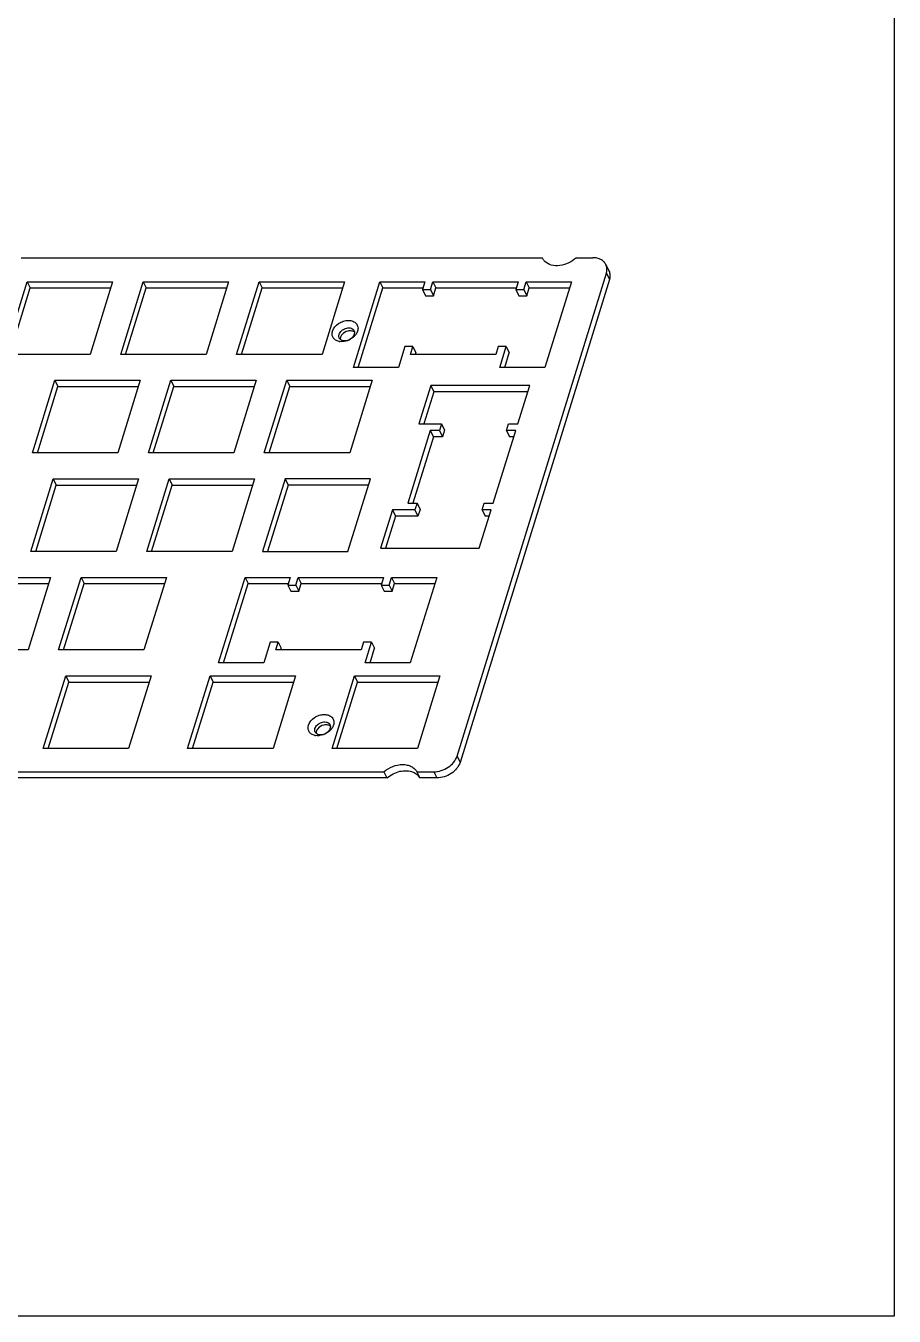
# Model space of a CAD drawing. Header units: millimetres. Extents: x 1341 to 3576, y -414 to 1667.
# Drawn here: x 2791.4 to 2922.5, y 995.4 to 1190.4 of the extents above; entities that cross this region are included whole.
import ezdxf

# ---------------------------------------------------------------- set-up
doc = ezdxf.new("R2010")
doc.units = ezdxf.units.MM

msp = doc.modelspace()

# ---------------------------------------------------------------- linework, layer by layer
at = {"color": 7, "linetype": 'Continuous'}
for p, q in [((2790.68, 1155.345), (2869.343, 1155.345)), ((2869.343, 1155.345), (2869.383, 1155.263)), ((2869.381, 1155.262), (2869.343, 1155.345)), ((2874.497, 1155.345), (2876.986, 1155.345)), ((2878.953, 1154.317), (2879.41, 1153.384)), ((2856.474, 1080.028), (2879.022, 1152.995)), ((2879.022, 1152.995), (2879.48, 1152.063)), ((2788.194, 1140.736), (2791.583, 1151.703)), ((2788.94, 1140.736), (2792.04, 1150.77)), ((2791.583, 1151.703), (2804.478, 1151.703)), ((2791.583, 1151.703), (2792.04, 1150.77)), ((2792.04, 1150.77), (2804.19, 1150.77)), ((2804.478, 1151.703), (2801.089, 1140.736)), ((2805.694, 1140.736), (2809.083, 1151.703)), ((2806.44, 1140.736), (2809.541, 1150.77)), ((2809.083, 1151.703), (2821.978, 1151.703)), ((2809.083, 1151.703), (2809.541, 1150.77)), ((2809.541, 1150.77), (2821.69, 1150.77)), ((2821.978, 1151.703), (2818.589, 1140.736)), ((2823.194, 1140.736), (2826.583, 1151.703)), ((2823.94, 1140.736), (2827.041, 1150.77)), ((2826.583, 1151.703), (2839.478, 1151.703)), ((2826.583, 1151.703), (2827.041, 1150.77)), ((2827.041, 1150.77), (2839.19, 1150.77)), ((2839.478, 1151.703), (2836.089, 1140.736)), ((2840.826, 1138.778), (2844.82, 1151.703)), ((2841.572, 1138.778), (2845.278, 1150.77)), ((2844.82, 1151.703), (2851.636, 1151.703)), ((2844.82, 1151.703), (2845.278, 1150.77)), ((2845.278, 1150.77), (2851.348, 1150.77)), ((2851.636, 1151.703), (2851.273, 1150.528)), ((2851.273, 1150.528), (2852.47, 1150.528)), ((2851.273, 1150.528), (2851.73, 1149.595)), ((2852.47, 1150.528), (2852.833, 1151.703)), ((2852.47, 1150.528), (2852.928, 1149.595)), ((2852.833, 1151.703), (2865.728, 1151.703)), ((2852.833, 1151.703), (2853.291, 1150.77)), ((2852.928, 1149.595), (2853.291, 1150.77)), ((2853.291, 1150.77), (2865.44, 1150.77)), ((2879.48, 1152.063), (2856.932, 1079.096)), ((2865.728, 1151.703), (2865.365, 1150.528)), ((2865.365, 1150.528), (2866.563, 1150.528)), ((2865.365, 1150.528), (2865.823, 1149.595)), ((2866.563, 1150.528), (2866.926, 1151.703)), ((2866.563, 1150.528), (2867.02, 1149.595)), ((2866.926, 1151.703), (2873.741, 1151.703)), ((2866.926, 1151.703), (2867.383, 1150.77)), ((2867.02, 1149.595), (2867.383, 1150.77)), ((2867.383, 1150.77), (2873.453, 1150.77)), ((2873.741, 1151.703), (2869.747, 1138.778)), ((2851.73, 1149.595), (2852.928, 1149.595)), ((2865.823, 1149.595), (2867.02, 1149.595)), ((2801.089, 1140.736), (2788.194, 1140.736)), ((2818.589, 1140.736), (2805.694, 1140.736)), ((2836.089, 1140.736), (2823.194, 1140.736)), ((2848.61, 1141.911), (2847.642, 1138.778)), ((2849.808, 1141.911), (2848.61, 1141.911)), ((2849.444, 1140.736), (2849.808, 1141.911)), ((2862.339, 1140.736), (2849.444, 1140.736)), ((2849.808, 1141.911), (2850.265, 1140.979)), ((2850.19, 1140.736), (2850.265, 1140.979)), ((2862.702, 1141.911), (2862.339, 1140.736)), ((2863.9, 1141.911), (2862.702, 1141.911)), ((2862.932, 1138.778), (2863.9, 1141.911)), ((2863.677, 1138.778), (2864.357, 1140.979)), ((2863.9, 1141.911), (2864.357, 1140.979)), ((2847.642, 1138.778), (2840.826, 1138.778)), ((2869.747, 1138.778), (2862.932, 1138.778)), ((2792.372, 1125.853), (2795.761, 1136.819)), ((2795.761, 1136.819), (2808.656, 1136.819)), ((2795.761, 1136.819), (2796.219, 1135.887)), ((2808.656, 1136.819), (2805.267, 1125.853)), ((2809.873, 1125.853), (2813.261, 1136.819)), ((2813.261, 1136.819), (2826.156, 1136.819)), ((2813.261, 1136.819), (2813.719, 1135.887)), ((2826.156, 1136.819), (2822.767, 1125.853)), ((2827.373, 1125.853), (2830.762, 1136.819)), ((2830.762, 1136.819), (2843.656, 1136.819)), ((2830.762, 1136.819), (2831.219, 1135.887)), ((2843.656, 1136.819), (2840.268, 1125.853)), ((2793.118, 1125.853), (2796.219, 1135.887)), ((2796.219, 1135.887), (2808.368, 1135.887)), ((2810.618, 1125.853), (2813.719, 1135.887)), ((2813.719, 1135.887), (2825.868, 1135.887)), ((2828.118, 1125.853), (2831.219, 1135.887)), ((2831.219, 1135.887), (2843.368, 1135.887)), ((2852.524, 1136.036), (2850.732, 1130.24)), ((2852.981, 1135.104), (2851.478, 1130.24)), ((2867.445, 1136.036), (2852.524, 1136.036)), ((2852.524, 1136.036), (2852.981, 1135.104)), ((2867.157, 1135.104), (2852.981, 1135.104)), ((2865.654, 1130.24), (2867.445, 1136.036)), ((2852.444, 1129.221), (2849.055, 1118.255)), ((2850.732, 1130.24), (2854.14, 1130.24)), ((2853.826, 1129.221), (2852.444, 1129.221)), ((2852.444, 1129.221), (2852.902, 1128.289)), ((2854.14, 1130.24), (2853.826, 1129.221)), ((2853.826, 1129.221), (2854.283, 1128.289)), ((2854.14, 1130.24), (2854.598, 1129.307)), ((2854.598, 1129.307), (2854.283, 1128.289)), ((2861.95, 1118.255), (2865.339, 1129.221)), ((2863.957, 1129.221), (2864.272, 1130.24)), ((2865.339, 1129.221), (2863.957, 1129.221)), ((2863.957, 1129.221), (2864.415, 1128.289)), ((2864.272, 1130.24), (2865.654, 1130.24)), ((2852.902, 1128.289), (2849.801, 1118.255)), ((2854.283, 1128.289), (2852.902, 1128.289)), ((2865.051, 1128.289), (2864.415, 1128.289)), ((2805.267, 1125.853), (2792.372, 1125.853)), ((2822.767, 1125.853), (2809.873, 1125.853)), ((2840.268, 1125.853), (2827.373, 1125.853)), ((2792.116, 1110.97), (2795.505, 1121.936)), ((2792.862, 1110.97), (2795.962, 1121.004)), ((2795.505, 1121.936), (2808.4, 1121.936)), ((2795.505, 1121.936), (2795.962, 1121.004)), ((2795.962, 1121.004), (2808.112, 1121.004)), ((2808.4, 1121.936), (2805.011, 1110.97)), ((2809.616, 1110.97), (2813.005, 1121.936)), ((2810.362, 1110.97), (2813.463, 1121.004)), ((2813.005, 1121.936), (2825.9, 1121.936)), ((2813.005, 1121.936), (2813.463, 1121.004)), ((2813.463, 1121.004), (2825.612, 1121.004)), ((2825.9, 1121.936), (2822.511, 1110.97)), ((2830.505, 1121.936), (2827.116, 1110.97)), ((2830.963, 1121.004), (2827.862, 1110.97)), ((2843.4, 1121.936), (2830.505, 1121.936)), ((2830.505, 1121.936), (2830.963, 1121.004)), ((2843.112, 1121.004), (2830.963, 1121.004)), ((2840.011, 1110.97), (2843.4, 1121.936)), ((2846.714, 1117.236), (2844.923, 1111.44)), ((2850.122, 1117.236), (2846.714, 1117.236)), ((2846.714, 1117.236), (2847.172, 1116.304)), ((2849.055, 1118.255), (2850.437, 1118.255)), ((2850.437, 1118.255), (2850.122, 1117.236)), ((2850.122, 1117.236), (2850.58, 1116.304)), ((2850.437, 1118.255), (2850.894, 1117.322)), ((2850.894, 1117.322), (2850.58, 1116.304)), ((2859.844, 1111.44), (2861.635, 1117.236)), ((2860.254, 1117.236), (2860.568, 1118.255)), ((2861.635, 1117.236), (2860.254, 1117.236)), ((2860.254, 1117.236), (2860.711, 1116.304)), ((2860.568, 1118.255), (2861.95, 1118.255)), ((2847.172, 1116.304), (2845.668, 1111.44)), ((2850.58, 1116.304), (2847.172, 1116.304)), ((2861.347, 1116.304), (2860.711, 1116.304)), ((2844.923, 1111.44), (2859.844, 1111.44)), ((2805.011, 1110.97), (2792.116, 1110.97)), ((2822.511, 1110.97), (2809.616, 1110.97)), ((2827.116, 1110.97), (2840.011, 1110.97)), ((2782.202, 1107.053), (2795.096, 1107.053)), ((2782.659, 1106.121), (2794.808, 1106.121)), ((2795.096, 1107.053), (2791.707, 1096.086)), ((2796.313, 1096.086), (2799.702, 1107.053)), ((2797.058, 1096.086), (2800.159, 1106.121)), ((2799.702, 1107.053), (2812.597, 1107.053)), ((2799.702, 1107.053), (2800.159, 1106.121)), ((2800.159, 1106.121), (2812.308, 1106.121)), ((2812.597, 1107.053), (2809.208, 1096.086)), ((2820.486, 1094.128), (2824.481, 1107.053)), ((2821.232, 1094.128), (2824.938, 1106.121)), ((2824.481, 1107.053), (2831.296, 1107.053)), ((2824.481, 1107.053), (2824.938, 1106.121)), ((2824.938, 1106.121), (2831.008, 1106.121)), ((2831.296, 1107.053), (2830.933, 1105.878)), ((2830.933, 1105.878), (2832.131, 1105.878)), ((2830.933, 1105.878), (2831.391, 1104.946)), ((2832.131, 1105.878), (2832.494, 1107.053)), ((2832.131, 1105.878), (2832.588, 1104.946)), ((2832.494, 1107.053), (2845.389, 1107.053)), ((2832.494, 1107.053), (2832.951, 1106.121)), ((2832.588, 1104.946), (2832.951, 1106.121)), ((2832.951, 1106.121), (2845.1, 1106.121)), ((2845.389, 1107.053), (2845.026, 1105.878)), ((2845.026, 1105.878), (2846.223, 1105.878)), ((2845.026, 1105.878), (2845.483, 1104.946)), ((2846.223, 1105.878), (2846.586, 1107.053)), ((2846.223, 1105.878), (2846.68, 1104.946)), ((2846.586, 1107.053), (2853.402, 1107.053)), ((2846.586, 1107.053), (2847.044, 1106.121)), ((2846.68, 1104.946), (2847.044, 1106.121)), ((2847.044, 1106.121), (2853.114, 1106.121)), ((2853.402, 1107.053), (2849.408, 1094.128)), ((2831.391, 1104.946), (2832.588, 1104.946)), ((2845.483, 1104.946), (2846.68, 1104.946)), ((2791.707, 1096.086), (2778.813, 1096.086)), ((2809.208, 1096.086), (2796.313, 1096.086)), ((2828.271, 1097.261), (2827.302, 1094.128)), ((2829.468, 1097.261), (2828.271, 1097.261)), ((2829.105, 1096.086), (2829.468, 1097.261)), ((2842, 1096.086), (2829.105, 1096.086)), ((2829.468, 1097.261), (2829.925, 1096.329)), ((2829.851, 1096.086), (2829.925, 1096.329)), ((2842.363, 1097.261), (2842, 1096.086)), ((2843.56, 1097.261), (2842.363, 1097.261)), ((2842.592, 1094.128), (2843.56, 1097.261)), ((2843.338, 1094.128), (2844.018, 1096.329)), ((2843.56, 1097.261), (2844.018, 1096.329)), ((2827.302, 1094.128), (2820.486, 1094.128)), ((2849.408, 1094.128), (2842.592, 1094.128)), ((2794.002, 1081.203), (2797.391, 1092.17)), ((2797.391, 1092.17), (2810.286, 1092.17)), ((2797.391, 1092.17), (2797.849, 1091.237)), ((2810.286, 1092.17), (2806.897, 1081.203)), ((2815.804, 1081.203), (2819.193, 1092.17)), ((2819.193, 1092.17), (2832.088, 1092.17)), ((2819.193, 1092.17), (2819.65, 1091.237)), ((2832.088, 1092.17), (2828.699, 1081.203)), ((2837.605, 1081.203), (2840.994, 1092.17)), ((2840.994, 1092.17), (2853.889, 1092.17)), ((2840.994, 1092.17), (2841.452, 1091.237)), ((2853.889, 1092.17), (2850.5, 1081.203)), ((2794.748, 1081.203), (2797.849, 1091.237)), ((2797.849, 1091.237), (2809.998, 1091.237)), ((2816.55, 1081.203), (2819.65, 1091.237)), ((2819.65, 1091.237), (2831.799, 1091.237)), ((2838.351, 1081.203), (2841.452, 1091.237)), ((2841.452, 1091.237), (2853.601, 1091.237)), ((2806.897, 1081.203), (2794.002, 1081.203)), ((2828.699, 1081.203), (2815.804, 1081.203)), ((2850.5, 1081.203), (2837.605, 1081.203)), ((2856.474, 1080.028), (2856.932, 1079.096)), ((2766.587, 1077.678), (2845.434, 1077.678)), ((2845.891, 1076.746), (2767.045, 1076.746)), ((2845.434, 1077.678), (2845.891, 1076.746)), ((2850.404, 1077.678), (2852.985, 1077.678)), ((2850.404, 1077.678), (2850.862, 1076.746)), ((2853.442, 1076.746), (2850.862, 1076.746)), ((2852.985, 1077.678), (2853.442, 1076.746))]:
    msp.add_line(p, q, dxfattribs=at)
msp.add_lwpolyline([(2195.902, 1387.491), (2922.48, 1387.491), (2922.48, 995.427), (2195.902, 995.427)], close=True)
for centre, radius, start, end in [((2840.344, 1144.022), 0.663, 26.21538, 40.95668), ((2839.043, 1144.505), 1.848, 258.03751, 261.07409), ((2839.29, 1143.506), 0.663, 206.21537, 220.95666), ((2840.099, 1142.894), 1.299, 141.46403, 148.15575), ((2840.119, 1144.027), 0.889, 342.76342, 351.40694), ((2839.404, 1145.018), 2.202, 320.87226, 323.62455), ((2836.457, 1083.361), 1.299, 141.46403, 148.15575), ((2836.703, 1084.489), 0.663, 26.21538, 40.95668), ((2836.478, 1084.494), 0.889, 342.76342, 351.40694), ((2835.763, 1085.485), 2.202, 320.87226, 323.62455), ((2835.401, 1084.972), 1.848, 258.03751, 261.07409), ((2835.648, 1083.973), 0.663, 206.21537, 220.95666)]:
    msp.add_arc(centre, radius, start, end, dxfattribs=at)
for points, knots in [([(2869.734, 1154.777), (2869.697, 1154.813), (2869.56, 1154.959), (2869.447, 1155.128), (2869.381, 1155.262)], [0, 0, 0, 0, 0.2536654, 1, 1, 1, 1]), ([(2874.497, 1155.345), (2874.158, 1155.021), (2873.367, 1154.486), (2872.041, 1154.09), (2870.748, 1154.135), (2870, 1154.517), (2869.734, 1154.777)], [0, 0, 0, 0, 0.2702227, 0.5393373, 0.7856019, 1, 1, 1, 1]), ([(2878.953, 1154.317), (2878.875, 1154.475), (2878.657, 1154.774), (2878.193, 1155.103), (2877.619, 1155.304), (2877.201, 1155.345), (2876.986, 1155.345)], [0, 0, 0, 0, 0.226861, 0.4649939, 0.7221619, 1, 1, 1, 1]), ([(2879.109, 1153.431), (2879.116, 1153.509), (2879.124, 1153.811), (2879.051, 1154.116), (2878.953, 1154.317)], [0, 0, 0, 0, 0.2591286, 1, 1, 1, 1]), ([(2879.022, 1152.995), (2879.034, 1153.031), (2879.074, 1153.174), (2879.099, 1153.321), (2879.109, 1153.431)], [0, 0, 0, 0, 0.2552889, 1, 1, 1, 1]), ([(2879.41, 1153.384), (2879.506, 1153.19), (2879.617, 1152.74), (2879.549, 1152.285), (2879.48, 1152.063)], [0, 0, 0, 0, 0.4826439, 1, 1, 1, 1]), ([(2837.685, 1144.261), (2837.828, 1144.723), (2838.376, 1145.339), (2839.287, 1145.776), (2840.043, 1145.907), (2840.743, 1145.8), (2841.293, 1145.444), (2841.566, 1144.872), (2841.522, 1144.457), (2841.461, 1144.261)], [0, 0, 0, 0, 0.2627484, 0.4075587, 0.546976, 0.6729108, 0.7839537, 0.8884201, 1, 1, 1, 1]), ([(2838.666, 1143.764), (2838.73, 1143.972), (2839.014, 1144.364), (2839.531, 1144.655), (2839.997, 1144.751), (2840.419, 1144.74), (2840.72, 1144.601), (2840.845, 1144.456)], [0, 0, 0, 0, 0.2475224, 0.5217801, 0.6566827, 0.7829302, 1, 1, 1, 1]), ([(2838.66, 1142.697), (2838.479, 1142.736), (2838.138, 1142.864), (2837.753, 1143.238), (2837.586, 1143.741), (2837.633, 1144.092), (2837.685, 1144.261)], [0, 0, 0, 0, 0.2664406, 0.5086543, 0.7457426, 1, 1, 1, 1]), ([(2838.638, 1143.389), (2838.632, 1143.419), (2838.619, 1143.545), (2838.638, 1143.673), (2838.666, 1143.764)], [0, 0, 0, 0, 0.2414713, 1, 1, 1, 1]), ([(2839.412, 1142.68), (2839.356, 1142.672), (2839.138, 1142.648), (2838.917, 1142.654), (2838.756, 1142.68)], [0, 0, 0, 0, 0.2586129, 1, 1, 1, 1]), ([(2839.515, 1142.785), (2839.373, 1142.785), (2839.104, 1142.825), (2838.871, 1142.977), (2838.789, 1143.071)], [0, 0, 0, 0, 0.5314246, 1, 1, 1, 1]), ([(2838.879, 1143.329), (2838.871, 1143.303), (2838.845, 1143.203), (2838.837, 1143.098), (2838.843, 1143.021)], [0, 0, 0, 0, 0.2588537, 1, 1, 1, 1]), ([(2838.995, 1143.58), (2838.983, 1143.559), (2838.937, 1143.479), (2838.9, 1143.394), (2838.879, 1143.329)], [0, 0, 0, 0, 0.2587573, 1, 1, 1, 1]), ([(2840.333, 1144.308), (2840.217, 1144.308), (2839.747, 1144.248), (2839.304, 1143.981), (2839.083, 1143.703)], [0, 0, 0, 0, 0.2474303, 1, 1, 1, 1]), ([(2840.701, 1143.229), (2840.607, 1143.157), (2840.217, 1142.895), (2839.76, 1142.73), (2839.412, 1142.68)], [0, 0, 0, 0, 0.2514743, 1, 1, 1, 1]), ([(2840.765, 1143.389), (2840.692, 1143.298), (2840.354, 1142.967), (2839.869, 1142.785), (2839.515, 1142.785)], [0, 0, 0, 0, 0.2483024, 1, 1, 1, 1]), ([(2840.751, 1144.233), (2840.719, 1144.246), (2840.585, 1144.291), (2840.441, 1144.308), (2840.333, 1144.308)], [0, 0, 0, 0, 0.2388888, 1, 1, 1, 1]), ([(2841.113, 1143.628), (2841.083, 1143.592), (2840.958, 1143.447), (2840.815, 1143.317), (2840.701, 1143.229)], [0, 0, 0, 0, 0.2447252, 1, 1, 1, 1]), ([(2841.004, 1144.077), (2840.986, 1144.094), (2840.91, 1144.157), (2840.821, 1144.206), (2840.751, 1144.233)], [0, 0, 0, 0, 0.2423073, 1, 1, 1, 1]), ([(2840.968, 1143.764), (2840.958, 1143.731), (2840.909, 1143.598), (2840.833, 1143.474), (2840.765, 1143.389)], [0, 0, 0, 0, 0.2380775, 1, 1, 1, 1]), ([(2840.939, 1144.314), (2840.955, 1144.283), (2841.007, 1144.15), (2841.014, 1144.001), (2840.998, 1143.894)], [0, 0, 0, 0, 0.2441232, 1, 1, 1, 1]), ([(2841.461, 1144.261), (2841.447, 1144.214), (2841.376, 1144.02), (2841.271, 1143.839), (2841.178, 1143.712)], [0, 0, 0, 0, 0.2393202, 1, 1, 1, 1]), ([(2834.043, 1084.728), (2834.186, 1085.19), (2834.734, 1085.806), (2835.645, 1086.243), (2836.402, 1086.374), (2837.101, 1086.267), (2837.651, 1085.911), (2837.924, 1085.339), (2837.88, 1084.925), (2837.82, 1084.728)], [0, 0, 0, 0, 0.2627484, 0.4075587, 0.546976, 0.6729108, 0.7839537, 0.8884201, 1, 1, 1, 1]), ([(2835.019, 1083.165), (2834.837, 1083.203), (2834.497, 1083.331), (2834.111, 1083.705), (2833.945, 1084.209), (2833.991, 1084.559), (2834.043, 1084.728)], [0, 0, 0, 0, 0.2664406, 0.5086543, 0.7457426, 1, 1, 1, 1]), ([(2834.996, 1083.856), (2834.991, 1083.886), (2834.977, 1084.012), (2834.996, 1084.14), (2835.024, 1084.231)], [0, 0, 0, 0, 0.2414713, 1, 1, 1, 1]), ([(2835.024, 1084.231), (2835.089, 1084.439), (2835.372, 1084.831), (2835.89, 1085.123), (2836.355, 1085.218), (2836.777, 1085.207), (2837.078, 1085.068), (2837.204, 1084.923)], [0, 0, 0, 0, 0.2475224, 0.5217801, 0.6566827, 0.7829302, 1, 1, 1, 1]), ([(2835.354, 1084.047), (2835.341, 1084.026), (2835.295, 1083.947), (2835.258, 1083.861), (2835.238, 1083.796)], [0, 0, 0, 0, 0.2587573, 1, 1, 1, 1]), ([(2836.692, 1084.775), (2836.575, 1084.775), (2836.106, 1084.715), (2835.662, 1084.448), (2835.441, 1084.171)], [0, 0, 0, 0, 0.2474303, 1, 1, 1, 1]), ([(2837.109, 1084.7), (2837.078, 1084.713), (2836.943, 1084.758), (2836.8, 1084.775), (2836.692, 1084.775)], [0, 0, 0, 0, 0.2388888, 1, 1, 1, 1]), ([(2837.471, 1084.096), (2837.442, 1084.059), (2837.316, 1083.914), (2837.174, 1083.784), (2837.059, 1083.696)], [0, 0, 0, 0, 0.2447252, 1, 1, 1, 1]), ([(2837.362, 1084.544), (2837.345, 1084.561), (2837.268, 1084.624), (2837.179, 1084.673), (2837.109, 1084.7)], [0, 0, 0, 0, 0.2423073, 1, 1, 1, 1]), ([(2837.327, 1084.231), (2837.317, 1084.199), (2837.267, 1084.065), (2837.191, 1083.941), (2837.123, 1083.856)], [0, 0, 0, 0, 0.2380775, 1, 1, 1, 1]), ([(2837.298, 1084.782), (2837.313, 1084.75), (2837.366, 1084.617), (2837.373, 1084.468), (2837.357, 1084.362)], [0, 0, 0, 0, 0.2441232, 1, 1, 1, 1]), ([(2837.82, 1084.728), (2837.805, 1084.681), (2837.735, 1084.487), (2837.629, 1084.306), (2837.536, 1084.179)], [0, 0, 0, 0, 0.2393202, 1, 1, 1, 1]), ([(2835.771, 1083.147), (2835.715, 1083.139), (2835.497, 1083.115), (2835.275, 1083.122), (2835.115, 1083.147)], [0, 0, 0, 0, 0.2586129, 1, 1, 1, 1]), ([(2835.873, 1083.252), (2835.732, 1083.252), (2835.462, 1083.292), (2835.229, 1083.444), (2835.147, 1083.539)], [0, 0, 0, 0, 0.5314246, 1, 1, 1, 1]), ([(2835.238, 1083.796), (2835.23, 1083.77), (2835.204, 1083.67), (2835.195, 1083.565), (2835.201, 1083.489)], [0, 0, 0, 0, 0.2588537, 1, 1, 1, 1]), ([(2837.059, 1083.696), (2836.965, 1083.624), (2836.575, 1083.362), (2836.119, 1083.197), (2835.771, 1083.147)], [0, 0, 0, 0, 0.2514743, 1, 1, 1, 1]), ([(2837.123, 1083.856), (2837.051, 1083.765), (2836.712, 1083.434), (2836.227, 1083.252), (2835.873, 1083.252)], [0, 0, 0, 0, 0.2483024, 1, 1, 1, 1]), ([(2845.434, 1077.678), (2845.824, 1078.022), (2846.723, 1078.561), (2847.985, 1078.824), (2848.944, 1078.731), (2849.567, 1078.518), (2850.074, 1078.167), (2850.316, 1077.848), (2850.404, 1077.678)], [0, 0, 0, 0, 0.2782212, 0.549047, 0.6742462, 0.7901702, 0.8977203, 1, 1, 1, 1]), ([(2852.985, 1077.678), (2853.36, 1077.678), (2854.131, 1077.812), (2855.462, 1078.451), (2856.265, 1079.352), (2856.474, 1080.028)], [0, 0, 0, 0, 0.2549246, 0.5196302, 1, 1, 1, 1]), ([(2856.932, 1079.096), (2856.723, 1078.419), (2855.92, 1077.518), (2854.589, 1076.88), (2853.818, 1076.746), (2853.442, 1076.746)], [0, 0, 0, 0, 0.4803698, 0.7450754, 1, 1, 1, 1]), ([(2845.891, 1076.746), (2846.17, 1076.991), (2846.797, 1077.409), (2848.122, 1077.895), (2849.245, 1077.885), (2849.86, 1077.628)], [0, 0, 0, 0, 0.2631889, 0.5270984, 1, 1, 1, 1]), ([(2849.86, 1077.628), (2850.075, 1077.539), (2850.471, 1077.303), (2850.761, 1076.94), (2850.862, 1076.746)], [0, 0, 0, 0, 0.5156599, 1, 1, 1, 1])]:
    msp.add_open_spline(points, degree=3, knots=knots, dxfattribs=at)
for points in [[(2838.695, 1143.213), (2838.668, 1143.269), (2838.648, 1143.328), (2838.638, 1143.389)], [(2835.053, 1083.68), (2835.026, 1083.736), (2835.007, 1083.796), (2834.996, 1083.856)]]:
    msp.add_open_spline(points, degree=3, dxfattribs=at)

doc.saveas('drawing.dxf')
